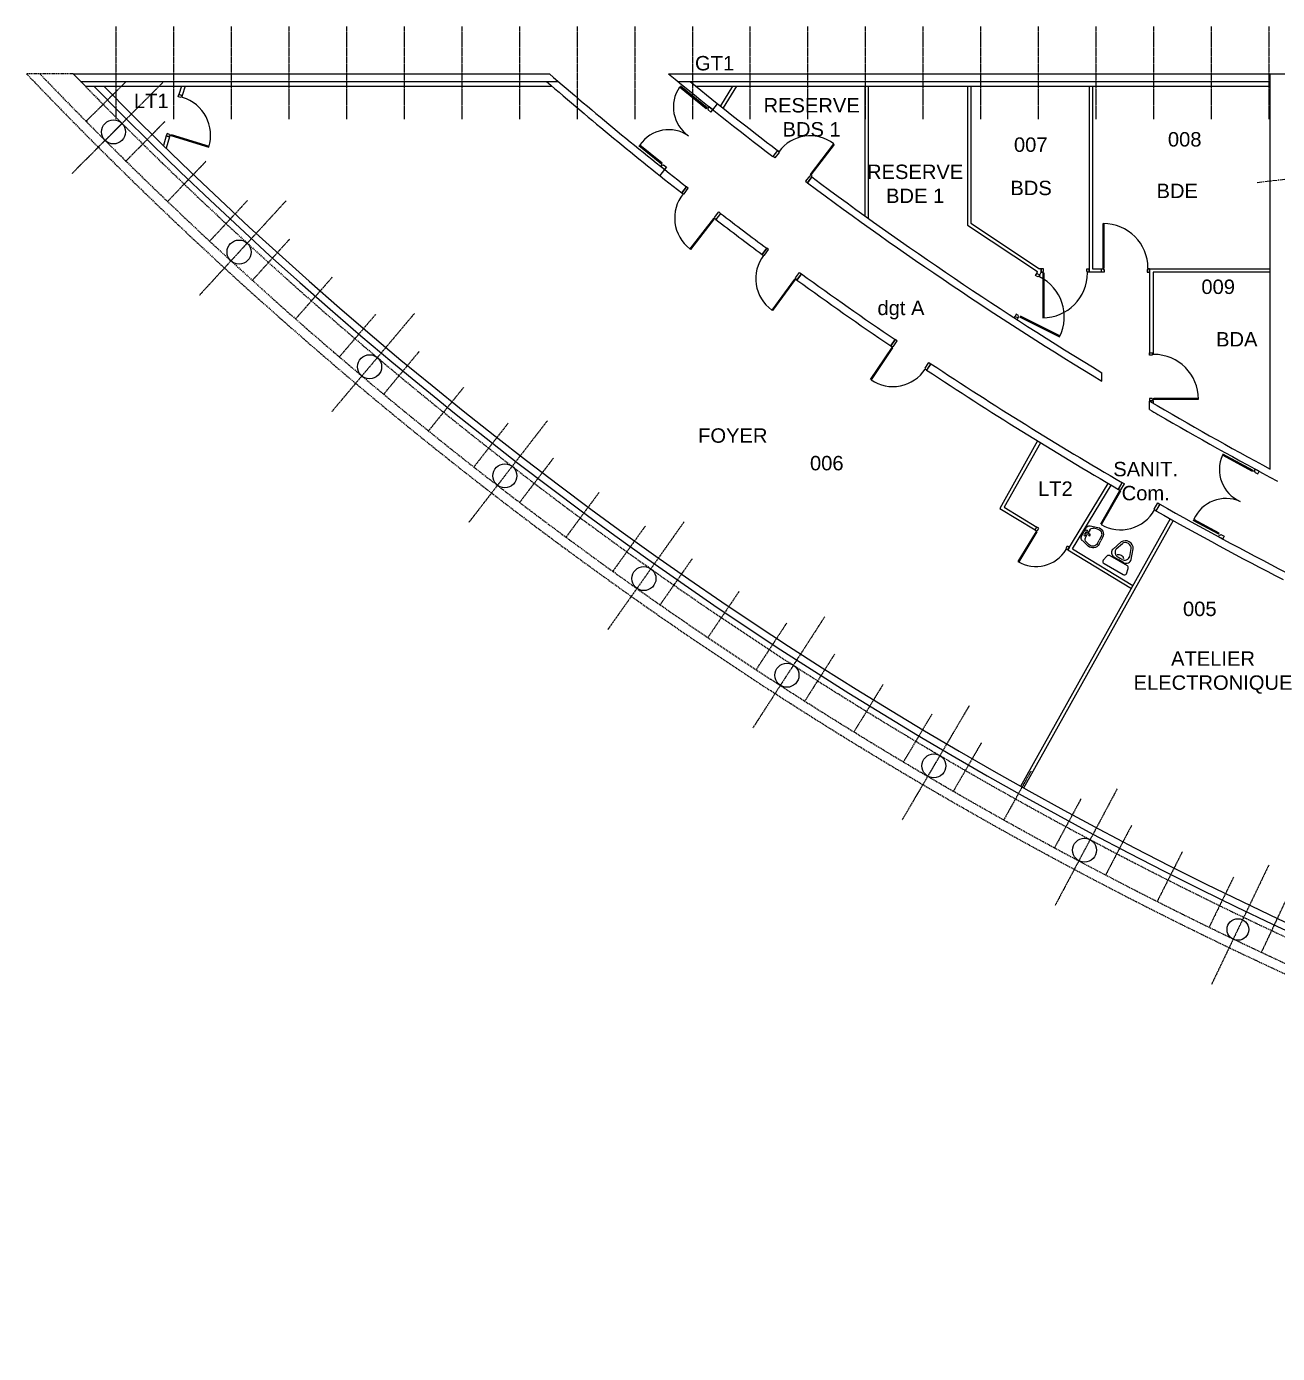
# Model space of a CAD drawing. Extents: x -14497 to -5039, y -16915 to 19656.
# Drawn here: x -14086 to -11482, y -16413 to -13652 of the extents above; entities that cross this region are included whole.
import ezdxf

# ---------------------------------------------------------------- set-up
doc = ezdxf.new("R2010")
doc.units = 0
doc.header["$MEASUREMENT"] = 0
for name, pattern in [('AXES', [2, 1.25, -0.25, 0.25, -0.25]), ('CACHE', [0.375, 0.25, -0.125]), ('DISCONTINU2', [0.375, 0.25, -0.125])]:
    doc.linetypes.add(name, pattern=pattern)
doc.layers.get('0').update_dxf_attribs({"linetype": 'CONTINUOUS'})
for name, color, linetype in [('-1.80', 3, 'CONTINUOUS'), ('BA_AXE_TRAME', 253, 'AXES'), ('BA_CLOISON', 4, 'CONTINUOUS'), ('BA_DOUBLAGE', 134, 'CONTINUOUS'), ('BA_ESCALIER_CACHE', 252, 'DISCONTINU2'), ('BA_MENUIS_EXTERIEURE', 6, 'CONTINUOUS'), ('BA_MENUIS_INTERIEURE', 202, 'CONTINUOUS'), ('BA_STRUCTURE', 5, 'CONTINUOUS'), ('Circulation', 1, 'CONTINUOUS'), ('EQ_SANITAIRE', 60, 'CONTINUOUS'), ('Nom. texte', 250, 'CONTINUOUS')]:
    doc.layers.add(name, color=color, linetype=linetype)
doc.styles.add('ARIAL', font='arial.ttf')

# ---------------------------------------------------------------- blocks, each defined once
blk = doc.blocks.new('WC')
for p, q in [((-5, 27.9), (-16.3, 25.7)), ((-35.6, 21.6), (-56.7, 14.5)), ((-39.3, 16.2), (-55.4, 10.7)), ((-26.4, 5.3), (-26.4, 0)), ((-26.4, -5.3), (-26.4, 0)), ((-20.3, 14), (-22.5, 14)), ((-22.4, 12.2), (-22.4, 0)), ((-22.4, -12.2), (-22.4, 0)), ((-20.3, -20.8), (-20.3, 20.8)), ((0, -22.9), (0, 22.9)), ((-35.6, -21.6), (-56.7, -14.5)), ((-39.3, -16.2), (-55.4, -10.7)), ((-20.3, -14), (-22.5, -14)), ((-5, -27.9), (-16.3, -25.7))]:
    blk.add_line(p, q)
for centre, radius, start, end in [((-5, 22.9), 5, 0, 90), ((-49.5, 0), 16.2, 116.4444, 180), ((-49.5, -0.4), 16.2, 178.1961, 178.7319), ((-49.5, 0), 16.2, 180, 243.5556), ((-49.5, 0), 12.2, 116.4444, 180), ((-49.5, 0), 12.2, 180, 243.5556), ((-37.4, 5.3), 11, 0, 102.4), ((-32.4, 12.2), 10, 0, 108.6162), ((-21.2, 0), 11.5, 134.9643, 225.0357), ((-15.3, 20.8), 5, 101.0796, 180), ((-37.4, -5.3), 11, 257.6, 0), ((-32.4, -12.2), 10, 251.3838, 0), ((-15.3, -20.8), 5, 180, 258.9204), ((-5, -22.9), 5, 270, 0)]:
    blk.add_arc(centre, radius, start, end)
blk = doc.blocks.new('LAV60')
for p, q in [((-14.4, 0), (0, 0)), ((14.4, 0), (0, 0)), ((-24, -7.3), (-30.4, -29.5)), ((-25.6, -30.9), (-22.3, -19.3)), ((-12.7, -12), (0, -12)), ((12.7, -12), (0, -12)), ((25.6, -30.9), (22.3, -19.3)), ((24, -7.3), (30.4, -29.5)), ((-11.2, -50), (0, -50)), ((-11.2, -55), (0, -55)), ((11.2, -50), (0, -50)), ((11.2, -55), (0, -55))]:
    blk.add_line(p, q)
for centre, radius in [((-6, -6), 2.61), ((0, -17.8), 2.54), ((0, -6), 1.44), ((6, -6), 2.61)]:
    blk.add_circle(centre, radius)
for centre, radius, start, end in [((-14.4, -10), 10, 90, 164.0546), ((14.4, -10), 10, 15.9454, 90), ((-11.2, -35), 20, 164.0546, 270), ((-11.2, -35), 15, 164.0546, 270), ((-12.7, -22), 10, 90, 164.0546), ((11.2, -35), 20, 270, 15.9454), ((11.2, -35), 15, 270, 15.9454), ((12.7, -22), 10, 15.9454, 90)]:
    blk.add_arc(centre, radius, start, end)

msp = doc.modelspace()

# ---------------------------------------------------------------- linework, layer by layer
at = {"layer": '-1.80'}
for p, q in [((-12657.3, -13824.9), (-12647.3, -13812.4)), ((-12757.9, -13949.3), (-12767.9, -13961.8))]:
    msp.add_line(p, q, dxfattribs=at)
at = {"layer": 'BA_AXE_TRAME'}
for p, q in [((-13900, -13651.8), (-13900, -13844.9)), ((-13780, -13651.8), (-13780, -13844.9)), ((-13660, -13651.8), (-13660, -13844.9)), ((-13540, -13651.8), (-13540, -13844.9)), ((-13420, -13651.8), (-13420, -13844.9)), ((-13300, -13651.8), (-13300, -13844.9)), ((-13180, -13651.8), (-13180, -13844.9)), ((-13060, -13651.8), (-13060, -13844.9)), ((-12940, -13651.8), (-12940, -13844.9)), ((-12820, -13651.8), (-12820, -13844.9)), ((-12700, -13651.8), (-12700, -13844.9)), ((-12580, -13651.8), (-12580, -13844.9)), ((-12580, -13651.8), (-12580, -13844.9)), ((-12460, -13651.8), (-12460, -13844.9)), ((-12460, -13651.8), (-12460, -13844.9)), ((-12340, -13651.8), (-12340, -13844.9)), ((-12220, -13651.8), (-12220, -13844.9)), ((-12100, -13651.8), (-12100, -13844.9)), ((-11980, -13651.8), (-11980, -13844.9)), ((-11860, -13651.8), (-11860, -13844.9)), ((-11740, -13651.8), (-11740, -13844.9)), ((-11620, -13651.8), (-11620, -13844.9)), ((-11500, -13651.8), (-11500, -13844.9)), ((-13802.3, -13768.5), (-13991.3, -13957.9)), ((-13962.5, -13849.6), (-13879.6, -13767.5)), ((-13797.6, -13849.3), (-13879.4, -13932.4)), ((-13712.2, -13932.1), (-13792.9, -14016.4)), ((-13545.4, -14014.3), (-13726.3, -14211.5)), ((-13625.7, -14013.7), (-13705.2, -14099.2)), ((-13538.1, -14094.1), (-13616.3, -14180.7)), ((-13449.3, -14173.3), (-13526.3, -14260.9)), ((-13278.4, -14249), (-13450.7, -14453.7)), ((-13359.4, -14251.2), (-13435.1, -14339.9)), ((-13268.4, -14327.8), (-13342.9, -14417.6)), ((-13176.3, -14403.2), (-13249.6, -14493.9)), ((-13001.6, -14472.1), (-13165.2, -14683.9)), ((-13083.2, -14477.2), (-13155.2, -14569)), ((-12989.1, -14549.9), (-13059.8, -14642.7)), ((-12894, -14621.3), (-12963.3, -14715.1)), ((-12717.1, -14682.4), (-12876.1, -14907.2)), ((-12797.8, -14691.3), (-12865.8, -14786.1)), ((-12700.7, -14760), (-12767.4, -14855.7)), ((-12602.6, -14827.3), (-12668, -14924)), ((-12424.5, -14880.2), (-12573.9, -15111.4)), ((-12503.6, -14893.2), (-12567.6, -14990.8)), ((-12403.7, -14957.8), (-12466.3, -15056.2)), ((-12302.9, -15020.9), (-12364, -15120.2)), ((-12123.9, -15065.5), (-12263.3, -15302.8)), ((-12201.2, -15082.6), (-12260.9, -15182.7)), ((-12098.6, -15142.8), (-12157, -15243.8)), ((-11995.2, -15201.6), (-12052.1, -15303.4)), ((-11815.7, -15238), (-11945, -15481)), ((-11891, -15258.9), (-11946.5, -15361.5)), ((-11786, -15314.8), (-11840, -15418.2)), ((-11680.2, -15369.2), (-11732.8, -15473.3)), ((-11500.5, -15397.4), (-11619.6, -15645.6)), ((-11573.6, -15422.1), (-11624.8, -15526.9)), ((-11466.4, -15473.5), (-11516, -15579))]:
    msp.add_line(p, q, dxfattribs=at)
at = {"layer": 'BA_CLOISON'}
for p, q in [((-12616.5, -13776.2), (-12641.6, -13816.9)), ((-12608.2, -13776.2), (-12636.1, -13821.3)), ((-12341.2, -13776.2), (-12341.2, -14045.5)), ((-12334.2, -13776.2), (-12334.2, -14050.6)), ((-12127.2, -13776.2), (-12127.2, -14065)), ((-12120.2, -13776.2), (-12120.2, -14061.2)), ((-11874.2, -13776.2), (-11874.2, -14156.2)), ((-11867.2, -13776.2), (-11867.2, -14156.2)), ((-13761.7, -13795.4), (-13768.4, -13793.3)), ((-13788.1, -13881.4), (-13794.8, -13879.4)), ((-12127.2, -14065), (-11981.4, -14161.8)), ((-12120.2, -14061.2), (-11977.2, -14156.2)), ((-11983.3, -14165.6), (-11981.4, -14161.8)), ((-11983.3, -14165.6), (-11977, -14168.8)), ((-11974.2, -14156.2), (-11977.2, -14156.2)), ((-11977, -14168.8), (-11974.2, -14163.2)), ((-11974.2, -14156.2), (-11974.2, -14163.2)), ((-11974.2, -14163.2), (-11974.2, -14156.2)), ((-11874.2, -14156.2), (-11874.2, -14163.2)), ((-11848.2, -14163.2), (-11874.2, -14163.2)), ((-11867.2, -14156.2), (-11848.2, -14156.2)), ((-11848.2, -14163.2), (-11848.2, -14156.2)), ((-11748.2, -14156.2), (-11748.2, -14330.7)), ((-11748.2, -14156.2), (-11497.2, -14156.2)), ((-11497.2, -14163.2), (-11741.2, -14163.2)), ((-11741.2, -14163.2), (-11741.2, -14330.7)), ((-12029.9, -14258.8), (-12028, -14255)), ((-12028, -14255), (-12021.8, -14258.2)), ((-12023.7, -14262), (-12021.8, -14258.2)), ((-11748.2, -14330.7), (-11741.2, -14330.7)), ((-11748.2, -14430.7), (-11741.2, -14430.7)), ((-11741.2, -14430.7), (-11748.2, -14430.7)), ((-11748.2, -14430.7), (-11748.2, -14431.6)), ((-11741.2, -14430.7), (-11741.2, -14435.7)), ((-11981.5, -14514.2), (-12060.3, -14654.8)), ((-11975.6, -14517.9), (-12050.8, -14652.4)), ((-11918.4, -14740.9), (-11834.3, -14602.5)), ((-11908.8, -14738.6), (-11828.3, -14606.2)), ((-12060.3, -14654.8), (-11986.8, -14699.4)), ((-12050.9, -14652.3), (-11983.2, -14693.4)), ((-11705.4, -14676.4), (-12016.9, -15233.2)), ((-11699.3, -14679.8), (-12010.8, -15236.6)), ((-11986.8, -14699.4), (-11983.2, -14693.4)), ((-11918.4, -14740.9), (-11786.3, -14821.1)), ((-11908.8, -14738.6), (-11783, -14815.1))]:
    msp.add_line(p, q, dxfattribs=at)
for points in [[(-13763.1, -13776.2), (-13768.4, -13793.3)], [(-13755.8, -13776.2), (-13761.7, -13795.4)], [(-13794.8, -13879.4), (-13800.9, -13899.4)], [(-13788.1, -13881.4), (-13795.3, -13904.9)]]:
    msp.add_lwpolyline(points, dxfattribs=at)
at = {"layer": 'BA_DOUBLAGE'}
for p, q in [((-13963.3, -13776.2), (-12991.8, -13776.2)), ((-12692.3, -13776.2), (-12100, -13776.2))]:
    msp.add_line(p, q, dxfattribs=at)
at = {"layer": 'BA_ESCALIER_CACHE', "linetype": 'AXES', "ltscale": 8}
msp.add_line((-11524.5, -13976.1), (-11304.1, -13950.4), dxfattribs=at)
at = {"layer": 'BA_MENUIS_EXTERIEURE', "linetype": 'CACHE', "ltscale": 10}
msp.add_line((-13988.6, -13750.2), (-14085.7, -13750.2), dxfattribs=at)
at = {"layer": 'BA_MENUIS_EXTERIEURE'}
for p, q in [((-12100, -13750.2), (-11497.2, -13750.2)), ((-12100, -13766.2), (-11497.2, -13766.2)), ((-12100, -13776.2), (-11497.2, -13776.2))]:
    msp.add_line(p, q, dxfattribs=at)
at = {"layer": 'BA_MENUIS_EXTERIEURE', "linetype": 'CACHE', "ltscale": 10}
for radius, start, end in [(8590.2, 223.62851, 288.03789), (8570.2, 223.7561, 288.0113), (8520.2, 224.3228, 287.94427)]:
    msp.add_arc((-7867.8, -7823.1), radius, start, end, dxfattribs=at)
at = {"layer": 'BA_MENUIS_EXTERIEURE'}
for radius, start, end in [(8507.6, 224.40638, 260.64902), (8492.6, 224.50559, 260.64182)]:
    msp.add_arc((-7867.8, -7823.1), radius, start, end, dxfattribs=at)
at = {"layer": 'BA_MENUIS_INTERIEURE'}
for p, q in [((-12670.9, -13822.8), (-12726.5, -13777.9)), ((-12669.3, -13820.9), (-12724.9, -13775.9)), ((-13769.8, -13798.1), (-13768.4, -13793.3)), ((-13764.6, -13799.7), (-13769.8, -13798.1)), ((-13768.4, -13793.3), (-13761.7, -13795.4)), ((-13764.2, -13798.3), (-13764.6, -13799.7)), ((-13761.3, -13799.2), (-13764.2, -13798.3)), ((-13761.7, -13795.4), (-13762.7, -13798.7)), ((-12669.3, -13820.9), (-12670.9, -13822.8)), ((-12667.8, -13822), (-12665, -13818.6)), ((-12667.8, -13822), (-12666.4, -13823.2)), ((-12666.4, -13823.2), (-12667.6, -13824.7)), ((-12667.6, -13824.7), (-12661.3, -13829.8)), ((-12657.3, -13824.9), (-12665, -13818.6)), ((-12661.3, -13829.8), (-12657.3, -13824.9)), ((-13793.3, -13874.6), (-13794.8, -13879.4)), ((-13794.8, -13879.4), (-13788.1, -13881.4)), ((-13788.1, -13876.2), (-13793.3, -13874.6)), ((-13788.5, -13877.6), (-13788.1, -13876.2)), ((-13787.1, -13878.1), (-13788.5, -13877.6)), ((-13788.1, -13881.4), (-13787.1, -13878.1)), ((-13785.6, -13878.5), (-13785, -13876.6)), ((-13785.6, -13878.5), (-13706.3, -13903)), ((-13785, -13876.6), (-13705.8, -13901.1)), ((-12764.3, -13938.3), (-12811.2, -13900.4)), ((-12762.8, -13936.4), (-12809.6, -13898.4)), ((-12532.1, -13922.3), (-12522.4, -13909.6)), ((-12519.3, -13913.8), (-12528.1, -13925.3)), ((-12522.4, -13909.6), (-12519.6, -13911.7)), ((-12519.6, -13911.7), (-12520.5, -13912.9)), ((-12520.5, -13912.9), (-12519.3, -13913.8)), ((-12454.3, -13959.5), (-12405.8, -13895.8)), ((-12452.7, -13960.7), (-12404.2, -13897.1)), ((-12765.7, -13943), (-12762.9, -13939.5)), ((-12757.9, -13949.3), (-12765.7, -13943)), ((-12764.3, -13938.3), (-12762.8, -13936.4)), ((-12762.9, -13939.5), (-12761.4, -13940.7)), ((-12761.4, -13940.7), (-12760.2, -13939.3)), ((-12760.2, -13939.3), (-12753.9, -13944.4)), ((-12753.9, -13944.4), (-12757.9, -13949.3)), ((-12528.1, -13925.3), (-12532.1, -13922.3)), ((-12455.7, -13962.2), (-12464.4, -13973.8)), ((-12460.5, -13976.8), (-12450.8, -13964.1)), ((-12454.5, -13963.1), (-12455.7, -13962.2)), ((-12453.6, -13961.9), (-12454.5, -13963.1)), ((-12452.7, -13960.7), (-12454.3, -13959.5)), ((-12450.8, -13964.1), (-12453.6, -13961.9)), ((-12712.4, -13985.5), (-12722.2, -13998.1)), ((-12722.2, -13998.1), (-12719.4, -14000.3)), ((-12712.3, -13985.4), (-12722.1, -13998)), ((-12719.4, -14000.3), (-12718.5, -13999.1)), ((-12718.5, -13999.1), (-12717.3, -14000)), ((-12717.3, -14000), (-12708.4, -13988.5)), ((-12708.4, -13988.5), (-12712.4, -13985.5)), ((-12464.4, -13973.8), (-12460.5, -13976.8)), ((-12656.3, -14051.1), (-12705.4, -14114.4)), ((-12654.7, -14052.3), (-12703.8, -14115.5)), ((-12654.7, -14052.3), (-12656.3, -14051.1)), ((-12654.1, -14049), (-12645.2, -14037.5)), ((-12652.9, -14049.9), (-12654.1, -14049)), ((-12653.8, -14051.1), (-12652.9, -14049.9)), ((-12651, -14053.3), (-12653.8, -14051.1)), ((-12641.2, -14040.6), (-12651, -14053.3)), ((-12645.2, -14037.5), (-12641.2, -14040.6)), ((-11844.7, -14154.7), (-11844.7, -14061.7)), ((-11844.7, -14061.7), (-11842.7, -14061.7)), ((-11842.7, -14154.7), (-11842.7, -14061.7)), ((-12703.8, -14115.5), (-12705.3, -14114.3)), ((-12545.3, -14113.2), (-12554.8, -14126.1)), ((-12545.4, -14113.3), (-12554.8, -14126.2)), ((-12554.8, -14126.1), (-12552, -14128.2)), ((-12552, -14128.2), (-12551.1, -14126.9)), ((-12551.1, -14126.9), (-12549.9, -14127.8)), ((-12549.9, -14127.8), (-12541.3, -14116.1)), ((-12541.3, -14116.1), (-12545.3, -14113.2)), ((-12485.4, -14175.1), (-12476.8, -14163.5)), ((-12472.7, -14166.4), (-12482.2, -14179.3)), ((-12476.8, -14163.5), (-12472.7, -14166.4)), ((-11985.5, -14170.1), (-11983.3, -14165.6)), ((-11983.3, -14165.6), (-11977, -14168.8)), ((-11969.2, -14156.2), (-11974.2, -14156.2)), ((-11974.2, -14163.2), (-11974.2, -14156.2)), ((-11974.2, -14163.2), (-11970.7, -14163.2)), ((-11970.7, -14161.7), (-11969.2, -14161.7)), ((-11970.7, -14163.2), (-11970.7, -14161.7)), ((-11970.7, -14164.7), (-11970.7, -14257.7)), ((-11970.7, -14164.7), (-11968.7, -14164.7)), ((-11969.2, -14161.7), (-11969.2, -14156.2)), ((-11968.7, -14164.7), (-11968.7, -14257.7)), ((-11879.2, -14156.2), (-11874.2, -14156.2)), ((-11879.2, -14161.7), (-11879.2, -14156.2)), ((-11877.7, -14161.7), (-11879.2, -14161.7)), ((-11877.7, -14164.7), (-11877.7, -14161.7)), ((-11874.2, -14163.2), (-11877.7, -14163.2)), ((-11874.2, -14156.2), (-11874.2, -14163.2)), ((-11874.2, -14163.2), (-11874.2, -14156.2)), ((-11848.2, -14156.2), (-11844.7, -14156.2)), ((-11848.2, -14163.2), (-11848.2, -14156.2)), ((-11843.2, -14163.2), (-11848.2, -14163.2)), ((-11844.7, -14154.7), (-11842.7, -14154.7)), ((-11844.7, -14156.2), (-11844.7, -14157.7)), ((-11844.7, -14157.7), (-11843.2, -14157.7)), ((-11843.2, -14157.7), (-11843.2, -14163.2)), ((-11751.7, -14157.7), (-11753.2, -14157.7)), ((-11753.2, -14157.7), (-11753.2, -14163.2)), ((-11753.2, -14163.2), (-11748.2, -14163.2)), ((-11751.7, -14154.7), (-11751.7, -14157.7)), ((-11748.2, -14156.2), (-11751.7, -14156.2)), ((-11748.2, -14163.2), (-11748.2, -14156.2)), ((-12487.5, -14177.3), (-12534.9, -14241.9)), ((-12485.9, -14178.4), (-12533.3, -14242.9)), ((-12485.9, -14178.4), (-12487.5, -14177.3)), ((-12484.1, -14176), (-12485.4, -14175.1)), ((-12485, -14177.2), (-12484.1, -14176)), ((-12482.2, -14179.3), (-12485, -14177.2)), ((-11980.6, -14172.6), (-11985.5, -14170.1)), ((-11979.9, -14171.2), (-11980.6, -14172.6)), ((-11977.2, -14172.6), (-11979.9, -14171.2)), ((-11977, -14168.8), (-11978.6, -14171.9)), ((-12533.3, -14242.9), (-12534.9, -14241.9)), ((-12025.8, -14250.6), (-12028, -14255)), ((-12028, -14255), (-12021.8, -14258.2)), ((-12020.9, -14253), (-12025.8, -14250.6)), ((-12021.8, -14258.2), (-12020.2, -14255)), ((-12021.6, -14254.4), (-12020.9, -14253)), ((-12020.2, -14255), (-12021.6, -14254.4)), ((-12018.9, -14255.7), (-11935.7, -14297.3)), ((-12018, -14253.9), (-11934.8, -14295.6)), ((-12278.1, -14303.2), (-12287, -14316.5)), ((-12274, -14306), (-12278.1, -14303.2)), ((-12285, -14319.7), (-12329.6, -14386.1)), ((-12283.3, -14320.8), (-12328, -14387.3)), ((-12287, -14316.5), (-12284.1, -14318.5)), ((-12285, -14319.7), (-12283.3, -14320.8)), ((-12284.1, -14318.5), (-12283.3, -14317.2)), ((-12283.3, -14317.2), (-12282.1, -14318.1)), ((-12282.1, -14318.1), (-12274, -14306)), ((-11748.2, -14330.7), (-11741.2, -14330.7)), ((-11748.2, -14335.7), (-11748.2, -14330.7)), ((-11741.2, -14330.7), (-11741.2, -14334.2)), ((-12215.7, -14362.7), (-12207.6, -14350.7)), ((-12203.4, -14353.5), (-12212.4, -14366.8)), ((-12207.6, -14350.7), (-12203.4, -14353.5)), ((-11742.7, -14335.7), (-11748.2, -14335.7)), ((-11742.7, -14334.2), (-11742.7, -14335.7)), ((-11739.7, -14334.2), (-11742.7, -14334.2)), ((-12214.4, -14363.6), (-12215.7, -14362.7)), ((-12215.3, -14364.8), (-12214.4, -14363.6)), ((-12212.4, -14366.8), (-12215.3, -14364.8)), ((-11742.7, -14425.7), (-11748.2, -14425.7)), ((-11748.2, -14425.7), (-11748.2, -14430.7)), ((-11742.7, -14427.2), (-11742.7, -14425.7)), ((-11741.2, -14427.2), (-11742.7, -14427.2)), ((-11741.2, -14430.7), (-11741.2, -14427.2)), ((-11739.7, -14425.2), (-11646.7, -14425.2)), ((-11739.7, -14427.2), (-11739.7, -14425.2)), ((-11739.7, -14427.2), (-11646.7, -14427.2)), ((-11646.7, -14427.2), (-11646.7, -14425.2)), ((-11533.9, -14577.9), (-11596.8, -14543.9)), ((-11532.7, -14575.7), (-11595.6, -14541.7)), ((-11594.9, -14544.6), (-11593.7, -14542.4)), ((-11532.7, -14575.7), (-11533.9, -14577.9)), ((-11528.9, -14572.7), (-11531, -14576.6)), ((-11531, -14576.6), (-11529.3, -14577.5)), ((-11529.3, -14577.5), (-11530.2, -14579.2)), ((-11530.2, -14579.2), (-11523.1, -14583)), ((-11520.1, -14577.4), (-11528.9, -14572.7)), ((-11523.1, -14583), (-11520.1, -14577.4)), ((-11805.3, -14601), (-11813.2, -14614.9)), ((-11808.1, -14616.1), (-11800.9, -14603.5)), ((-11805.3, -14601), (-11800.9, -14603.5)), ((-11810.9, -14618), (-11850.7, -14687.4)), ((-11809.2, -14619), (-11849, -14688.5)), ((-11813.2, -14614.9), (-11810.2, -14616.7)), ((-11810.9, -14618), (-11809.2, -14619)), ((-11810.2, -14616.7), (-11809.4, -14615.4)), ((-11809.4, -14615.4), (-11808.1, -14616.1)), ((-11738.7, -14655.9), (-11731.5, -14643.3)), ((-11737.4, -14656.6), (-11738.7, -14655.9)), ((-11738.2, -14657.9), (-11737.4, -14656.6)), ((-11735.1, -14659.7), (-11738.2, -14657.9)), ((-11727.2, -14645.8), (-11735.1, -14659.7)), ((-11731.5, -14643.3), (-11727.2, -14645.8)), ((-11604.5, -14708.6), (-11657.6, -14680)), ((-11603.3, -14706.4), (-11656.4, -14677.7)), ((-11654.2, -14678), (-11655.6, -14680.6)), ((-11984.6, -14702.5), (-12022.5, -14764.9)), ((-11982.9, -14703.6), (-12020.8, -14765.9)), ((-11986.8, -14699.4), (-11983.2, -14693.4)), ((-11986.8, -14699.4), (-11983.8, -14701.2)), ((-11984.6, -14702.5), (-11982.9, -14703.6)), ((-11983.8, -14701.2), (-11983, -14700)), ((-11978.9, -14696), (-11983.2, -14693.4)), ((-11983, -14700), (-11981.8, -14700.7)), ((-11981.8, -14700.7), (-11978.9, -14696)), ((-11605, -14713.5), (-11602.8, -14709.5)), ((-11596.2, -14718.2), (-11605, -14713.5)), ((-11604.5, -14708.6), (-11603.3, -14706.4)), ((-11602.8, -14709.5), (-11601.2, -14710.5)), ((-11601.2, -14710.5), (-11600.3, -14708.8)), ((-11600.3, -14708.8), (-11593.1, -14712.6)), ((-11593.1, -14712.6), (-11596.2, -14718.2)), ((-11922.2, -14740.4), (-11920.7, -14737.9)), ((-11921.9, -14737.1), (-11919.1, -14732.4)), ((-11920.7, -14737.9), (-11921.9, -14737.1)), ((-11918.4, -14741), (-11921.4, -14739.2)), ((-11919.1, -14732.4), (-11914.8, -14735)), ((-11914.8, -14735), (-11918.4, -14741))]:
    msp.add_line(p, q, dxfattribs=at)
for centre, radius, start, end in [((-12666.4, -13819.2), 73, 145.4551, 235.4415), ((-13785.6, -13878.5), 83, 342.8163, 72.8163), ((-12700.4, -13800.7), 0, 231.6783, 321.6783), ((-12677.6, -13816.1), 0, 241.6178, 331.6178), ((-12670.5, -13823.4), 0, 236.4626, 326.4626), ((-13788.1, -13876.2), 0, 72.8163, 162.8163), ((-12749.2, -13939.5), 73, 55.4415, 145.4278), ((-12454.8, -13960.1), 80.9, 52.6927, 143.2387), ((-12762.8, -13936.4), 0, 321.031, 51.031), ((-12760.2, -13939.3), 0, 321.031, 51.031), ((-12455.7, -13962.2), 0, 142.7426, 232.7426), ((-12454.3, -13959.5), 0, 142.7426, 232.7426), ((-12655.9, -14050.4), 80.9, 141.7237, 232.2697), ((-12654.1, -14049), 0, 52.2198, 142.2198), ((-12654.1, -14053.7), 0, 63.0303, 153.0303), ((-11844.7, -14154.7), 93, 0, 90), ((-12487.1, -14176.6), 80.9, 143.2414, 233.7874), ((-11970.7, -14164.7), 93, 270, 0), ((-11969.2, -14161.7), 0, 0, 90), ((-11968.7, -14164.7), 0, 0, 90), ((-11843.2, -14157.7), 0, 270, 0), ((-11842.7, -14154.7), 0, 270, 0), ((-12487.5, -14177.3), 0, 53.7375, 143.7375), ((-12485.4, -14175.1), 0, 53.7375, 143.7375), ((-12018.9, -14255.7), 93, 333.3968, 63.3968), ((-12020.9, -14253), 0, 63.3968, 153.3968), ((-12283.3, -14320.8), 0, 326.0646, 56.0646), ((-12282.1, -14318.1), 0, 326.0646, 56.0646), ((-11739.7, -14427.2), 93, 0, 90), ((-12282.8, -14320.2), 80.9, 236.0147, 326.5607), ((-11742.7, -14425.7), 0, 90, 180), ((-11739.7, -14425.2), 0, 90, 180), ((-11530.1, -14573.6), 73, 156.0419, 246.0283), ((-11533.9, -14577.9), 0, 241.6178, 331.6178), ((-11530.2, -14579.2), 0, 241.6178, 331.6178), ((-11808.1, -14616.1), 0, 330.1834, 60.1834), ((-11589.4, -14707), 73, 66.0283, 156.0146), ((-11808.7, -14618.3), 80.9, 240.1335, 330.6796), ((-11982.9, -14703.6), 0, 328.7149, 58.7149), ((-11981.8, -14700.7), 0, 328.7149, 58.7149), ((-11603.3, -14706.4), 0, 331.6178, 61.6178), ((-11600.3, -14708.8), 0, 331.6178, 61.6178), ((-11984.6, -14702.5), 73, 238.7149, 328.7149)]:
    msp.add_arc(centre, radius, start, end, dxfattribs=at)
at = {"layer": 'BA_STRUCTURE'}
for p, q in [((-13988.6, -13750.2), (-12997.4, -13750.2)), ((-13988.6, -13750.2), (-13963.3, -13776.2)), ((-12749.4, -13750.2), (-12100, -13750.2)), ((-12100, -13750.2), (-12100, -13776.2)), ((-11497.2, -14572.7), (-11497.2, -13750.2)), ((-11497.2, -13750.2), (-11167.2, -13750.2)), ((-13973.1, -13766.2), (-12978.8, -13766.2)), ((-12729.9, -13766.2), (-12100, -13766.2)), ((-13887, -13853.4), (-13922.3, -13888.8)), ((-12522.6, -13909.8), (-12532.3, -13922.5)), ((-12451.4, -13964.9), (-12460.5, -13976.8)), ((-12722.1, -13998), (-12712.3, -13985.4)), ((-12641.2, -14040.6), (-12651.1, -14053.4)), ((-12554.8, -14126.2), (-12545.3, -14113.1)), ((-12482.3, -14179.4), (-12472.7, -14166.4)), ((-12287, -14316.5), (-12278.1, -14303.2)), ((-12212.3, -14366.7), (-12203.4, -14353.5)), ((-11847.9, -14389.6), (-11847.9, -14372.1)), ((-11748.2, -14449.1), (-11748.2, -14431.6)), ((-11813.1, -14614.9), (-11805.1, -14601.1)), ((-11735, -14659.7), (-11727.1, -14645.8))]:
    msp.add_line(p, q, dxfattribs=at)
for centre, radius in [((-13904.7, -13871.1), 25), ((-13643.4, -14121.1), 25), ((-13371.7, -14359.8), 25), ((-13090.2, -14586.8), 25), ((-12800.8, -14800.7), 25), ((-12503.1, -15001.9), 25), ((-12197.3, -15190.4), 25), ((-11883.8, -15365.9), 25), ((-11564.6, -15531), 22.5)]:
    msp.add_circle(centre, radius, dxfattribs=at)
for radius, start, end in [(7838.6, 229.12572, 231.82736), (7678.6, 230.52511, 232.59365), (7854.6, 229.16923, 231.82827), (7662.6, 230.85975, 232.59365), (7663.6, 233.26625, 238.7122), (7678.6, 233.26523, 238.77959), (7854.6, 232.48479, 233.3653), (7838.6, 232.48522, 233.36447), (7838.6, 234.02233, 235.76146), (7854.6, 234.02182, 235.76231), (7838.6, 236.41932, 239.8483), (7854.6, 236.41883, 239.8483), (7663.6, 239.57947, 241.73239), (7678.6, 239.64517, 239.79423), (7678.6, 239.79423, 241.91949), (7854.6, 240.50481, 242.70134), (7838.6, 240.50481, 242.70134)]:
    msp.add_arc((-7867.8, -7823.1), radius, start, end, dxfattribs=at)

# ---------------------------------------------------------------- block references
at = {"layer": 'EQ_SANITAIRE', "xscale": -0.7200000000003224, "yscale": 0.7199999999993452, "zscale": 0.7200000000000001, "rotation": 62.18851677807679}
msp.add_blockref('LAV60', (-11884.9, -14703.7), dxfattribs=at)
at = {"layer": 'EQ_SANITAIRE', "rotation": 239.9999999999897}
msp.add_blockref('WC', (-11823.4, -14780.9), dxfattribs=at)

# ---------------------------------------------------------------- texts
at = {"layer": 'Circulation', "insert": (-12265.8, -14241.9), "char_height": 30, "width": 224.767, "attachment_point": 5, "style": 'ARIAL'}
msp.add_mtext('dgt A', dxfattribs=at)
at = {"layer": 'Nom. texte', "char_height": 30, "width": 224.767, "attachment_point": 5, "style": 'ARIAL'}
for s, insert in [('GT1', (-12653.7, -13728.3)), ('LT1', (-13826.1, -13806.6)), ('RESERVE\\PBDS 1', (-12451.7, -13840.9)), ('007', (-11995.7, -13897.8)), ('008', (-11675.3, -13886.7)), ('RESERVE\\PBDE 1', (-12236.3, -13979.1)), ('BDS', (-11995, -13987.9)), ('BDE', (-11690.8, -13993.8)), ('009', (-11605.6, -14193.6)), ('BDA', (-11566.9, -14302.6)), ('FOYER', (-12615.8, -14503.2)), ('006', (-12420.2, -14560.6)), ('SANIT.\\PCom.', (-11756.4, -14598)), ('LT2', (-11944.4, -14613.5)), ('005', (-11643.9, -14863.9)), ('ATELIER ELECTRONIQUE', (-11616.4, -14996.3))]:
    msp.add_mtext(s, dxfattribs=dict(at, insert=insert))

doc.saveas('drawing.dxf')
